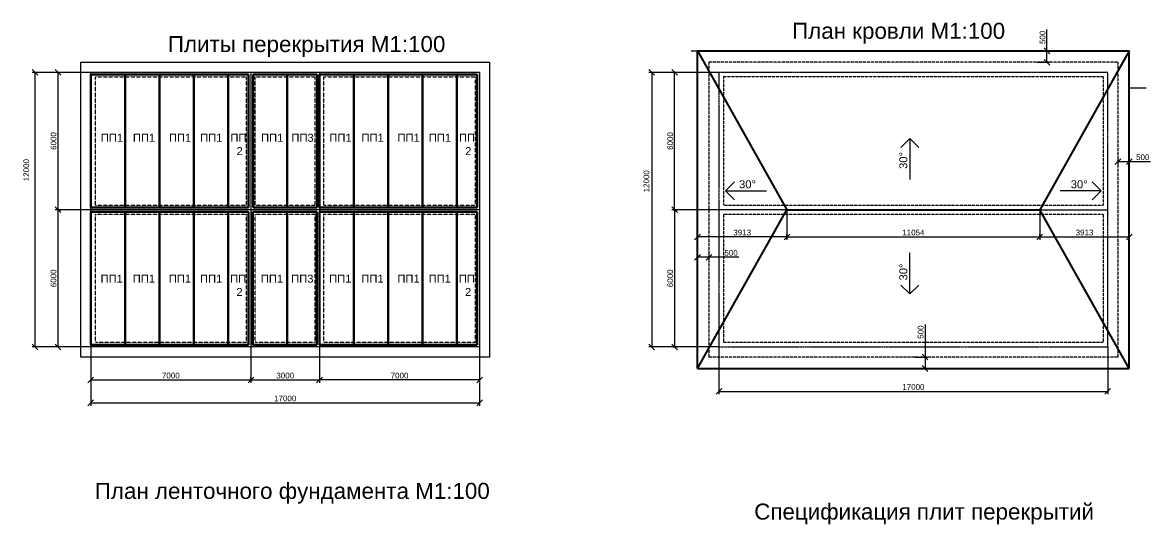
# Model space of a CAD drawing. Header units: millimetres. Extents: x -229914 to 856942, y -268655 to 87212.
# Drawn here: x 334365 to 383682, y -129753 to -107823 of the extents above; entities that cross this region are included whole.
import ezdxf

# ---------------------------------------------------------------- set-up
doc = ezdxf.new("R2010")
doc.units = ezdxf.units.MM
for name, pattern in [('DASHDOT_axis', [24, 20, -1.5, 1, -1.5]), ('DASHED', [7, 5, -2, 0]), ('невидимая2', [4.7625, 3.175, -1.5875]), ('осеваяX2', [101.6, 63.5, -12.7, 12.7, -12.7])]:
    doc.linetypes.add(name, pattern=pattern)
doc.layers.add('каменные и деревянные эл', color=7, linetype='Continuous', lineweight=60)
doc.layers.add('Ось', color=7, linetype='DASHDOT_axis', lineweight=25)
doc.styles.get("Standard").update_dxf_attribs({"font": 'arial.ttf'})
doc.styles.add('Аннотативный', font='arial.ttf')
doc.dimstyles.new('Копия Аннотативный', dxfattribs={"dimscale": 0, "dimtxt": 2.5, "dimasz": 2.5, "dimexe": 1.25, "dimexo": 0.625, "dimtad": 1, "dimtxsty": 'Аннотативный', "dimblk": 'OBLIQUE', "dimcen": 2.5, "dimadec": 0, "dimazin": 0, "dimtfac": 1, "dimtmove": 0, "dimatfit": 3, "dimldrblk": 'OBLIQUE', "dimfxl": 1, "dimarcsym": 0})

# ---------------------------------------------------------------- blocks, each defined once
blk = doc.blocks.new('_Oblique')
at = {"color": 0, "linetype": 'ByBlock', "lineweight": -2}
blk.add_line((-0.5, -0.5), (0.5, 0.5), dxfattribs=at)
blk = doc.blocks.new('*D14')
at = {"layer": 'Defpoints', "color": 0, "linetype": 'ByBlock', "transparency": 16777216}
for p in [(337449, -109999), (335909, -115999), (337449, -115999)]:
    blk.add_point(p, dxfattribs=at)
at = {"layer": 'Ось', "color": 0, "linetype": 'ByBlock', "lineweight": -2, "transparency": 16777216}
for p, q in [((337387, -109999), (335784, -109999)), ((335909, -109999), (335909, -115999)), ((337387, -115999), (335784, -115999))]:
    blk.add_line(p, q, dxfattribs=at)
at = {"layer": 'Ось', "color": 0, "linetype": 'ByBlock', "lineweight": -2, "transparency": 16777216, "xscale": 250, "yscale": 250, "zscale": 250}
for p, rotation in [((335909, -109999), 90), ((335909, -115999), 270)]:
    blk.add_blockref('_Oblique', p, dxfattribs=dict(at, rotation=rotation))
at = {"layer": 'Ось', "color": 0, "linetype": 'ByBlock', "transparency": 16777216, "insert": (335719, -112999), "char_height": 250, "attachment_point": 5, "rotation": 90, "style": 'Аннотативный'}
blk.add_mtext('6000', dxfattribs=at)
blk = doc.blocks.new('*D15')
at = {"layer": 'Defpoints', "color": 0, "linetype": 'ByBlock', "transparency": 16777216}
for p in [(335909, -115999), (335909, -121999), (354349, -121999)]:
    blk.add_point(p, dxfattribs=at)
at = {"layer": 'Ось', "color": 0, "linetype": 'ByBlock', "lineweight": -2, "transparency": 16777216}
for p, q in [((335909, -115999), (335909, -121999)), ((335972, -115999), (336034, -115999)), ((354287, -121999), (335784, -121999))]:
    blk.add_line(p, q, dxfattribs=at)
at = {"layer": 'Ось', "color": 0, "linetype": 'ByBlock', "lineweight": -2, "transparency": 16777216, "xscale": 250, "yscale": 250, "zscale": 250}
for p, rotation in [((335909, -115999), 90), ((335909, -121999), 270)]:
    blk.add_blockref('_Oblique', p, dxfattribs=dict(at, rotation=rotation))
at = {"layer": 'Ось', "color": 0, "linetype": 'ByBlock', "transparency": 16777216, "insert": (335719, -118999), "char_height": 250, "attachment_point": 5, "rotation": 90, "style": 'Аннотативный'}
blk.add_mtext('6000', dxfattribs=at)
blk = doc.blocks.new('*D16')
at = {"layer": 'Defpoints', "color": 0, "linetype": 'ByBlock', "transparency": 16777216}
for p in [(337349, -109999), (334909, -121999), (337349, -121999)]:
    blk.add_point(p, dxfattribs=at)
at = {"layer": 'Ось', "color": 0, "linetype": 'ByBlock', "lineweight": -2, "transparency": 16777216}
for p, q in [((337287, -109999), (334784, -109999)), ((334909, -109999), (334909, -121999)), ((337287, -121999), (334784, -121999))]:
    blk.add_line(p, q, dxfattribs=at)
at = {"layer": 'Ось', "color": 0, "linetype": 'ByBlock', "lineweight": -2, "transparency": 16777216, "xscale": 250, "yscale": 250, "zscale": 250}
for p, rotation in [((334909, -109999), 90), ((334909, -121999), 270)]:
    blk.add_blockref('_Oblique', p, dxfattribs=dict(at, rotation=rotation))
at = {"layer": 'Ось', "color": 0, "linetype": 'ByBlock', "transparency": 16777216, "insert": (334529, -114271), "char_height": 250, "attachment_point": 5, "rotation": 90, "style": 'Аннотативный'}
blk.add_mtext('12000', dxfattribs=at)
blk = doc.blocks.new('*D17')
at = {"layer": 'Defpoints', "color": 0, "linetype": 'ByBlock', "transparency": 16777216}
for p in [(344349, -109999), (337349, -121999), (344349, -123439)]:
    blk.add_point(p, dxfattribs=at)
at = {"layer": 'Ось', "color": 0, "linetype": 'ByBlock', "lineweight": -2, "transparency": 16777216}
for p, q in [((344349, -110062), (344349, -123564)), ((337349, -122062), (337349, -123564)), ((337349, -123439), (344349, -123439))]:
    blk.add_line(p, q, dxfattribs=at)
at = {"layer": 'Ось', "color": 0, "linetype": 'ByBlock', "lineweight": -2, "transparency": 16777216, "xscale": 250, "yscale": 250, "zscale": 250, "rotation": 180}
blk.add_blockref('_Oblique', (337349, -123439), dxfattribs=at)
at = {"layer": 'Ось', "color": 0, "linetype": 'ByBlock', "lineweight": -2, "transparency": 16777216, "xscale": 250, "yscale": 250, "zscale": 250}
blk.add_blockref('_Oblique', (344349, -123439), dxfattribs=at)
at = {"layer": 'Ось', "color": 0, "linetype": 'ByBlock', "transparency": 16777216, "insert": (340849, -123249), "char_height": 250, "attachment_point": 5, "style": 'Аннотативный'}
blk.add_mtext('7000', dxfattribs=at)
blk = doc.blocks.new('*D18')
at = {"layer": 'Defpoints', "color": 0, "linetype": 'ByBlock', "transparency": 16777216}
for p in [(347349, -122439), (344349, -123439), (347349, -123439)]:
    blk.add_point(p, dxfattribs=at)
at = {"layer": 'Ось', "color": 0, "linetype": 'ByBlock', "lineweight": -2, "transparency": 16777216}
for p, q in [((347349, -122502), (347349, -123564)), ((344349, -123377), (344349, -123314)), ((344349, -123439), (347349, -123439))]:
    blk.add_line(p, q, dxfattribs=at)
at = {"layer": 'Ось', "color": 0, "linetype": 'ByBlock', "lineweight": -2, "transparency": 16777216, "xscale": 250, "yscale": 250, "zscale": 250, "rotation": 180}
blk.add_blockref('_Oblique', (344349, -123439), dxfattribs=at)
at = {"layer": 'Ось', "color": 0, "linetype": 'ByBlock', "lineweight": -2, "transparency": 16777216, "xscale": 250, "yscale": 250, "zscale": 250}
blk.add_blockref('_Oblique', (347349, -123439), dxfattribs=at)
at = {"layer": 'Ось', "color": 0, "linetype": 'ByBlock', "transparency": 16777216, "insert": (345849, -123249), "char_height": 250, "attachment_point": 5, "style": 'Аннотативный'}
blk.add_mtext('3000', dxfattribs=at)
blk = doc.blocks.new('*D19')
at = {"layer": 'Defpoints', "color": 0, "linetype": 'ByBlock', "transparency": 16777216}
for p in [(347349, -109999), (354349, -121999), (347349, -123439)]:
    blk.add_point(p, dxfattribs=at)
at = {"layer": 'Ось', "color": 0, "linetype": 'ByBlock', "lineweight": -2, "transparency": 16777216}
for p, q in [((347349, -110062), (347349, -123564)), ((354349, -122062), (354349, -123564)), ((354349, -123439), (347349, -123439))]:
    blk.add_line(p, q, dxfattribs=at)
at = {"layer": 'Ось', "color": 0, "linetype": 'ByBlock', "lineweight": -2, "transparency": 16777216, "xscale": 250, "yscale": 250, "zscale": 250, "rotation": 180}
blk.add_blockref('_Oblique', (347349, -123439), dxfattribs=at)
at = {"layer": 'Ось', "color": 0, "linetype": 'ByBlock', "lineweight": -2, "transparency": 16777216, "xscale": 250, "yscale": 250, "zscale": 250}
blk.add_blockref('_Oblique', (354349, -123439), dxfattribs=at)
at = {"layer": 'Ось', "color": 0, "linetype": 'ByBlock', "transparency": 16777216, "insert": (350849, -123249), "char_height": 250, "attachment_point": 5, "style": 'Аннотативный'}
blk.add_mtext('7000', dxfattribs=at)
blk = doc.blocks.new('*D20')
at = {"layer": 'Defpoints', "color": 0, "linetype": 'ByBlock', "transparency": 16777216}
for p in [(337349, -123439), (354349, -123439), (354349, -124439)]:
    blk.add_point(p, dxfattribs=at)
at = {"layer": 'Ось', "color": 0, "linetype": 'ByBlock', "lineweight": -2, "transparency": 16777216}
for p, q in [((337349, -123502), (337349, -124564)), ((354349, -123502), (354349, -124564)), ((337349, -124439), (354349, -124439))]:
    blk.add_line(p, q, dxfattribs=at)
at = {"layer": 'Ось', "color": 0, "linetype": 'ByBlock', "lineweight": -2, "transparency": 16777216, "xscale": 250, "yscale": 250, "zscale": 250, "rotation": 180}
blk.add_blockref('_Oblique', (337349, -124439), dxfattribs=at)
at = {"layer": 'Ось', "color": 0, "linetype": 'ByBlock', "lineweight": -2, "transparency": 16777216, "xscale": 250, "yscale": 250, "zscale": 250}
blk.add_blockref('_Oblique', (354349, -124439), dxfattribs=at)
at = {"layer": 'Ось', "color": 0, "linetype": 'ByBlock', "transparency": 16777216, "insert": (345849, -124249), "char_height": 250, "attachment_point": 5, "style": 'Аннотативный'}
blk.add_mtext('17000', dxfattribs=at)
blk = doc.blocks.new('*D23')
at = {"layer": 'Defpoints', "color": 0, "linetype": 'ByBlock', "transparency": 16777216}
for p in [(367789, -115999), (378843, -115999), (378843, -117189)]:
    blk.add_point(p, dxfattribs=at)
at = {"layer": 'Ось', "color": 0, "linetype": 'ByBlock', "lineweight": -2, "transparency": 16777216}
for p, q in [((367789, -116062), (367789, -117314)), ((378843, -116062), (378843, -117314)), ((367789, -117189), (378843, -117189))]:
    blk.add_line(p, q, dxfattribs=at)
at = {"layer": 'Ось', "color": 0, "linetype": 'ByBlock', "lineweight": -2, "transparency": 16777216, "xscale": 250, "yscale": 250, "zscale": 250, "rotation": 180}
blk.add_blockref('_Oblique', (367789, -117189), dxfattribs=at)
at = {"layer": 'Ось', "color": 0, "linetype": 'ByBlock', "lineweight": -2, "transparency": 16777216, "xscale": 250, "yscale": 250, "zscale": 250}
blk.add_blockref('_Oblique', (378843, -117189), dxfattribs=at)
at = {"layer": 'Ось', "color": 0, "linetype": 'ByBlock', "transparency": 16777216, "insert": (373316, -116999), "char_height": 250, "attachment_point": 5, "style": 'Аннотативный'}
blk.add_mtext('11054', dxfattribs=at)
blk = doc.blocks.new('*D24')
at = {"layer": 'Defpoints', "color": 0, "linetype": 'ByBlock', "transparency": 16777216}
for p in [(363876, -117189), (363876, -117189), (367789, -117189)]:
    blk.add_point(p, dxfattribs=at)
at = {"layer": 'Ось', "color": 0, "linetype": 'ByBlock', "lineweight": -2, "transparency": 16777216}
for p, q in [((363876, -117127), (363876, -117064)), ((367789, -117189), (363876, -117189)), ((367789, -117127), (367789, -117064))]:
    blk.add_line(p, q, dxfattribs=at)
at = {"layer": 'Ось', "color": 0, "linetype": 'ByBlock', "lineweight": -2, "transparency": 16777216, "xscale": 250, "yscale": 250, "zscale": 250, "rotation": 180}
blk.add_blockref('_Oblique', (363876, -117189), dxfattribs=at)
at = {"layer": 'Ось', "color": 0, "linetype": 'ByBlock', "lineweight": -2, "transparency": 16777216, "xscale": 250, "yscale": 250, "zscale": 250}
blk.add_blockref('_Oblique', (367789, -117189), dxfattribs=at)
at = {"layer": 'Ось', "color": 0, "linetype": 'ByBlock', "transparency": 16777216, "insert": (365832, -116999), "char_height": 250, "attachment_point": 5, "style": 'Аннотативный'}
blk.add_mtext('3913', dxfattribs=at)
blk = doc.blocks.new('*D25')
at = {"layer": 'Defpoints', "color": 0, "linetype": 'ByBlock', "transparency": 16777216}
for p in [(378843, -117189), (382756, -117189), (382756, -117189)]:
    blk.add_point(p, dxfattribs=at)
at = {"layer": 'Ось', "color": 0, "linetype": 'ByBlock', "lineweight": -2, "transparency": 16777216}
for p, q in [((378843, -117127), (378843, -117064)), ((378843, -117189), (382756, -117189)), ((382756, -117127), (382756, -117064))]:
    blk.add_line(p, q, dxfattribs=at)
at = {"layer": 'Ось', "color": 0, "linetype": 'ByBlock', "lineweight": -2, "transparency": 16777216, "xscale": 250, "yscale": 250, "zscale": 250, "rotation": 180}
blk.add_blockref('_Oblique', (378843, -117189), dxfattribs=at)
at = {"layer": 'Ось', "color": 0, "linetype": 'ByBlock', "lineweight": -2, "transparency": 16777216, "xscale": 250, "yscale": 250, "zscale": 250}
blk.add_blockref('_Oblique', (382756, -117189), dxfattribs=at)
at = {"layer": 'Ось', "color": 0, "linetype": 'ByBlock', "transparency": 16777216, "insert": (380799, -116999), "char_height": 250, "attachment_point": 5, "style": 'Аннотативный'}
blk.add_mtext('3913', dxfattribs=at)
blk = doc.blocks.new('*D26')
at = {"layer": 'Defpoints', "color": 0, "linetype": 'ByBlock', "transparency": 16777216}
for p in [(382256, -113719), (382756, -113719), (382756, -113899)]:
    blk.add_point(p, dxfattribs=at)
at = {"layer": 'Ось', "color": 0, "linetype": 'ByBlock', "lineweight": -2, "transparency": 16777216}
for p, q in [((382256, -113782), (382256, -114024)), ((382256, -113899), (382756, -113899)), ((382756, -113782), (382756, -114024)), ((382756, -113899), (383682, -113899))]:
    blk.add_line(p, q, dxfattribs=at)
at = {"layer": 'Ось', "color": 0, "linetype": 'ByBlock', "lineweight": -2, "transparency": 16777216, "xscale": 250, "yscale": 250, "zscale": 250, "rotation": 180}
blk.add_blockref('_Oblique', (382256, -113899), dxfattribs=at)
at = {"layer": 'Ось', "color": 0, "linetype": 'ByBlock', "lineweight": -2, "transparency": 16777216, "xscale": 250, "yscale": 250, "zscale": 250}
blk.add_blockref('_Oblique', (382756, -113899), dxfattribs=at)
at = {"layer": 'Ось', "color": 0, "linetype": 'ByBlock', "transparency": 16777216, "insert": (383344, -113709), "char_height": 250, "attachment_point": 5, "style": 'Аннотативный'}
blk.add_mtext('500', dxfattribs=at)
blk = doc.blocks.new('*D27')
at = {"layer": 'Defpoints', "color": 0, "linetype": 'ByBlock', "transparency": 16777216}
for p in [(363876, -117899), (363876, -118079), (364376, -117899)]:
    blk.add_point(p, dxfattribs=at)
at = {"layer": 'Ось', "color": 0, "linetype": 'ByBlock', "lineweight": -2, "transparency": 16777216}
for p, q in [((363876, -117962), (363876, -118204)), ((364376, -118079), (363876, -118079)), ((364376, -117962), (364376, -118204)), ((365683, -118079), (364376, -118079))]:
    blk.add_line(p, q, dxfattribs=at)
at = {"layer": 'Ось', "color": 0, "linetype": 'ByBlock', "lineweight": -2, "transparency": 16777216, "xscale": 250, "yscale": 250, "zscale": 250, "rotation": 180}
blk.add_blockref('_Oblique', (363876, -118079), dxfattribs=at)
at = {"layer": 'Ось', "color": 0, "linetype": 'ByBlock', "lineweight": -2, "transparency": 16777216, "xscale": 250, "yscale": 250, "zscale": 250}
blk.add_blockref('_Oblique', (364376, -118079), dxfattribs=at)
at = {"layer": 'Ось', "color": 0, "linetype": 'ByBlock', "transparency": 16777216, "insert": (365345, -117889), "char_height": 250, "attachment_point": 5, "style": 'Аннотативный'}
blk.add_mtext('500', dxfattribs=at)
blk = doc.blocks.new('*D28')
at = {"layer": 'Defpoints', "color": 0, "linetype": 'ByBlock', "transparency": 16777216}
for p in [(378646, -109059), (379155, -109059), (378646, -109559)]:
    blk.add_point(p, dxfattribs=at)
at = {"layer": 'Ось', "color": 0, "linetype": 'ByBlock', "lineweight": -2, "transparency": 16777216}
for p, q in [((379155, -109059), (379155, -108133)), ((378708, -109059), (379280, -109059)), ((379155, -109559), (379155, -109059)), ((378708, -109559), (379280, -109559))]:
    blk.add_line(p, q, dxfattribs=at)
at = {"layer": 'Ось', "color": 0, "linetype": 'ByBlock', "lineweight": -2, "transparency": 16777216, "xscale": 250, "yscale": 250, "zscale": 250}
for p, rotation in [((379155, -109059), 90), ((379155, -109559), 270)]:
    blk.add_blockref('_Oblique', p, dxfattribs=dict(at, rotation=rotation))
at = {"layer": 'Ось', "color": 0, "linetype": 'ByBlock', "transparency": 16777216, "insert": (378965, -108471), "char_height": 250, "attachment_point": 5, "rotation": 90, "style": 'Аннотативный'}
blk.add_mtext('500', dxfattribs=at)
blk = doc.blocks.new('*D29')
at = {"layer": 'Defpoints', "color": 0, "linetype": 'ByBlock', "transparency": 16777216}
for p in [(373316, -122439), (373316, -122939), (373825, -122939)]:
    blk.add_point(p, dxfattribs=at)
at = {"layer": 'Ось', "color": 0, "linetype": 'ByBlock', "lineweight": -2, "transparency": 16777216}
for p, q in [((373825, -121011), (373825, -122439)), ((373378, -122439), (373950, -122439)), ((373825, -122439), (373825, -122939)), ((373378, -122939), (373950, -122939))]:
    blk.add_line(p, q, dxfattribs=at)
at = {"layer": 'Ось', "color": 0, "linetype": 'ByBlock', "lineweight": -2, "transparency": 16777216, "xscale": 250, "yscale": 250, "zscale": 250}
for p, rotation in [((373825, -122439), 90), ((373825, -122939), 270)]:
    blk.add_blockref('_Oblique', p, dxfattribs=dict(at, rotation=rotation))
at = {"layer": 'Ось', "color": 0, "linetype": 'ByBlock', "transparency": 16777216, "insert": (373635, -121349), "char_height": 250, "attachment_point": 5, "rotation": 90, "style": 'Аннотативный'}
blk.add_mtext('500', dxfattribs=at)
blk = doc.blocks.new('*D30')
at = {"layer": 'Defpoints', "color": 0, "linetype": 'ByBlock', "transparency": 16777216}
for p in [(362876, -109999), (364816, -109999), (364816, -115999)]:
    blk.add_point(p, dxfattribs=at)
at = {"layer": 'Ось', "color": 0, "linetype": 'ByBlock', "lineweight": -2, "transparency": 16777216}
for p, q in [((364753, -109999), (362751, -109999)), ((362876, -115999), (362876, -109999)), ((364753, -115999), (362751, -115999))]:
    blk.add_line(p, q, dxfattribs=at)
at = {"layer": 'Ось', "color": 0, "linetype": 'ByBlock', "lineweight": -2, "transparency": 16777216, "xscale": 250, "yscale": 250, "zscale": 250}
for p, rotation in [((362876, -109999), 90), ((362876, -115999), 270)]:
    blk.add_blockref('_Oblique', p, dxfattribs=dict(at, rotation=rotation))
at = {"layer": 'Ось', "color": 0, "linetype": 'ByBlock', "transparency": 16777216, "insert": (362685, -112999), "char_height": 250, "attachment_point": 5, "rotation": 90, "style": 'Аннотативный'}
blk.add_mtext('6000', dxfattribs=at)
blk = doc.blocks.new('*D31')
at = {"layer": 'Defpoints', "color": 0, "linetype": 'ByBlock', "transparency": 16777216}
for p in [(362751, -115999), (362751, -121999), (362876, -121999)]:
    blk.add_point(p, dxfattribs=at)
at = {"layer": 'Ось', "color": 0, "linetype": 'ByBlock', "lineweight": -2, "transparency": 16777216}
for p, q in [((362813, -115999), (363001, -115999)), ((362876, -115999), (362876, -121999)), ((362813, -121999), (363001, -121999))]:
    blk.add_line(p, q, dxfattribs=at)
at = {"layer": 'Ось', "color": 0, "linetype": 'ByBlock', "lineweight": -2, "transparency": 16777216, "xscale": 250, "yscale": 250, "zscale": 250}
for p, rotation in [((362876, -115999), 90), ((362876, -121999), 270)]:
    blk.add_blockref('_Oblique', p, dxfattribs=dict(at, rotation=rotation))
at = {"layer": 'Ось', "color": 0, "linetype": 'ByBlock', "transparency": 16777216, "insert": (362685, -118999), "char_height": 250, "attachment_point": 5, "rotation": 90, "style": 'Аннотативный'}
blk.add_mtext('6000', dxfattribs=at)
blk = doc.blocks.new('*D32')
at = {"layer": 'Defpoints', "color": 0, "linetype": 'ByBlock', "transparency": 16777216}
for p in [(364816, -109999), (361876, -121999), (364816, -121999)]:
    blk.add_point(p, dxfattribs=at)
at = {"layer": 'Ось', "color": 0, "linetype": 'ByBlock', "lineweight": -2, "transparency": 16777216}
for p, q in [((364753, -109999), (361751, -109999)), ((361876, -109999), (361876, -121999)), ((364753, -121999), (361751, -121999))]:
    blk.add_line(p, q, dxfattribs=at)
at = {"layer": 'Ось', "color": 0, "linetype": 'ByBlock', "lineweight": -2, "transparency": 16777216, "xscale": 250, "yscale": 250, "zscale": 250}
for p, rotation in [((361876, -109999), 90), ((361876, -121999), 270)]:
    blk.add_blockref('_Oblique', p, dxfattribs=dict(at, rotation=rotation))
at = {"layer": 'Ось', "color": 0, "linetype": 'ByBlock', "transparency": 16777216, "insert": (361644, -114759), "char_height": 250, "attachment_point": 5, "rotation": 90, "style": 'Аннотативный'}
blk.add_mtext('12000', dxfattribs=at)
blk = doc.blocks.new('*D34')
at = {"layer": 'Defpoints', "color": 0, "linetype": 'ByBlock', "transparency": 16777216}
for p in [(364816, -121999), (381816, -121999), (381816, -123939)]:
    blk.add_point(p, dxfattribs=at)
at = {"layer": 'Ось', "color": 0, "linetype": 'ByBlock', "lineweight": -2, "transparency": 16777216}
for p, q in [((364816, -122062), (364816, -124064)), ((381816, -122062), (381816, -124064)), ((364816, -123939), (381816, -123939))]:
    blk.add_line(p, q, dxfattribs=at)
at = {"layer": 'Ось', "color": 0, "linetype": 'ByBlock', "lineweight": -2, "transparency": 16777216, "xscale": 250, "yscale": 250, "zscale": 250, "rotation": 180}
blk.add_blockref('_Oblique', (364816, -123939), dxfattribs=at)
at = {"layer": 'Ось', "color": 0, "linetype": 'ByBlock', "lineweight": -2, "transparency": 16777216, "xscale": 250, "yscale": 250, "zscale": 250}
blk.add_blockref('_Oblique', (381816, -123939), dxfattribs=at)
at = {"layer": 'Ось', "color": 0, "linetype": 'ByBlock', "transparency": 16777216, "insert": (373316, -123749), "char_height": 250, "attachment_point": 5, "style": 'Аннотативный'}
blk.add_mtext('17000', dxfattribs=at)

msp = doc.modelspace()

# ---------------------------------------------------------------- linework, layer by layer
at = {"lineweight": 40}
for p, q in [((363875.55787, -109059.18952), (382755.55787, -109059.18952)), ((363875.55787, -122939.18952), (363875.55787, -109059.18952)), ((363875.55787, -109059.18952), (367788.55787, -115999.18952)), ((382755.55787, -109059.18952), (378842.55787, -115999.18952)), ((382755.55787, -122939.18952), (382755.55787, -109059.18952)), ((363875.55787, -122939.18952), (367788.55787, -115999.18952)), ((367788.55787, -115999.18952), (378842.55787, -115999.18952)), ((382755.55787, -122939.18952), (378842.55787, -115999.18952)), ((363875.55787, -122939.18952), (382755.55787, -122939.18952))]:
    msp.add_line(p, q, dxfattribs=at)
at = {"linetype": 'ByBlock', "lineweight": 25}
for p, q in [((336909.47859, -109559.18952), (354789.47859, -109559.18952)), ((336909.47859, -122439.18952), (336909.47859, -109559.18952)), ((354789.47859, -109559.18952), (354789.47859, -122439.18952)), ((354789.47859, -122439.18952), (336909.47859, -122439.18952))]:
    msp.add_line(p, q, dxfattribs=at)
at = {"linetype": 'DASHED', "lineweight": 25}
for p, q in [((382255.55787, -109559.18952), (364375.55787, -109559.18952)), ((364375.55787, -109559.18952), (364375.55787, -122439.18952)), ((382255.55787, -109559.18952), (382255.55787, -122439.18952)), ((381615.55787, -110199.18952), (365015.55787, -110199.18952)), ((365015.55787, -110199.18952), (365015.55787, -115809.18952)), ((381615.55787, -110199.18952), (381615.55787, -115809.18952)), ((365015.55787, -115809.18952), (381615.55787, -115809.18952)), ((365015.55787, -116189.18952), (365015.55787, -121799.18952)), ((365015.55787, -116189.18952), (381615.55787, -116189.18952)), ((381615.55787, -116189.18952), (381615.55787, -121799.18952)), ((381615.55787, -121799.18952), (365015.55787, -121799.18952)), ((382255.55787, -122439.18952), (364375.55787, -122439.18952))]:
    msp.add_line(p, q, dxfattribs=at)
at = {"linetype": 'невидимая2', "lineweight": 25}
for p, q in [((337549.47859, -110199.18952), (344159.47859, -110199.18952)), ((337549.47859, -115809.18952), (337549.47859, -110199.18952)), ((344159.47859, -115809.18952), (344159.47859, -110199.18952)), ((344539.47859, -110199.18952), (347159.47859, -110199.18952)), ((344539.47859, -115809.18952), (344539.47859, -110199.18952)), ((347159.47859, -115809.18952), (347159.47859, -110199.18952)), ((347539.47859, -110199.18952), (354149.47859, -110199.18952)), ((347539.47859, -115809.18952), (347539.47859, -110199.18952)), ((354149.47859, -110199.18952), (354149.47859, -115809.18952)), ((337549.47859, -115809.18952), (344159.47859, -115809.18952)), ((344539.47859, -115809.18952), (347159.47859, -115809.18952)), ((347539.47859, -115809.18952), (354149.47859, -115809.18952)), ((337549.47859, -121799.18952), (337549.47859, -116189.18952)), ((337549.47859, -116189.18952), (344159.47859, -116189.18952)), ((344159.47859, -121799.18952), (344159.47859, -116189.18952)), ((344539.47859, -121799.18952), (344539.47859, -116189.18952)), ((344539.47859, -116189.18952), (347159.47859, -116189.18952)), ((347159.47859, -121799.18952), (347159.47859, -116189.18952)), ((347539.47859, -121799.18952), (347539.47859, -116189.18952)), ((347539.47859, -116189.18952), (354149.47859, -116189.18952)), ((354149.47859, -116189.18952), (354149.47859, -121799.18952)), ((344159.47859, -121799.18952), (337549.47859, -121799.18952)), ((347159.47859, -121799.18952), (344539.47859, -121799.18952)), ((354149.47859, -121799.18952), (347539.47859, -121799.18952))]:
    msp.add_line(p, q, dxfattribs=at)
at = {"linetype": 'осеваяX2', "lineweight": 25}
for p, q in [((364815.55787, -109999.18952), (364815.55787, -121999.18952)), ((381815.55787, -121999.18952), (381815.55787, -109999.18952)), ((364815.55787, -121999.18952), (381815.55787, -121999.18952)), ((364815.55787, -121999.18952), (364815.55787, -121999.18952))]:
    msp.add_line(p, q, dxfattribs=at)
at = {"lineweight": 25}
for p, q in [((373164.98544, -112889.65867), (373164.98544, -114680.95049)), ((365104.83848, -115179.18646), (366896.1303, -115179.18646)), ((381526.27727, -115179.18646), (379734.98544, -115179.18646)), ((373164.98544, -119681.68372), (373164.98544, -117890.39189))]:
    msp.add_line(p, q, dxfattribs=at)
at = {"linetype": 'DASHDOT_axis'}
msp.add_line((378842.55787, -115999.18952), (381815.55787, -115999.18952), dxfattribs=at)
at = {"lineweight": 25}
for points in [[(373557.26852, -113278.14773), (373164.98544, -112889.65867), (372772.70236, -113278.14773)], [(365493.32755, -115571.46954), (365104.83848, -115179.18646), (365493.32755, -114786.90338)], [(381137.7882, -115571.46954), (381526.27727, -115179.18646), (381137.7882, -114786.90338)], [(373557.26852, -119293.19465), (373164.98544, -119681.68372), (372772.70236, -119293.19465)]]:
    msp.add_lwpolyline(points, dxfattribs=at)
at = {"layer": 'каменные и деревянные эл'}
for p, q in [((337349.47859, -110099.18952), (337349.47859, -115899.18952)), ((337349.47859, -110099.18952), (344249.47859, -110099.18952)), ((338849.47859, -110099.18952), (338849.47859, -115899.18952)), ((340349.47859, -110099.18952), (340349.47859, -115899.18952)), ((341849.47859, -110099.18952), (341849.47859, -115899.18952)), ((343349.47859, -110099.18952), (343349.47859, -115899.18952)), ((344249.47859, -110099.18952), (344249.47859, -115899.18952)), ((344449.47859, -115899.18952), (344449.47859, -110099.18952)), ((344449.47859, -110099.18952), (347249.47859, -110099.18952)), ((345939.47859, -115899.18952), (345939.47859, -110099.18952)), ((347249.47859, -115899.18952), (347249.47859, -110099.18952)), ((347349.47859, -110099.18952), (354249.47859, -110099.18952)), ((347349.47859, -110099.18952), (347349.47859, -115899.18952)), ((348849.47859, -110099.18952), (348849.47859, -115899.18952)), ((350349.47859, -110099.18952), (350349.47859, -115899.18952)), ((351849.47859, -110099.18952), (351849.47859, -115899.18952)), ((353349.47859, -110099.18952), (353349.47859, -115899.18952)), ((354249.47859, -110099.18952), (354249.47859, -115899.18952)), ((337349.47859, -115899.18952), (344249.47859, -115899.18952)), ((337349.47859, -121899.18952), (337349.47859, -116099.18952)), ((337349.47859, -116099.18952), (344249.47859, -116099.18952)), ((338849.47859, -121899.18952), (338849.47859, -116099.18952)), ((340349.47859, -121899.18952), (340349.47859, -116099.18952)), ((341849.47859, -121899.18952), (341849.47859, -116099.18952)), ((343349.47859, -121899.18952), (343349.47859, -116099.18952)), ((344249.47859, -121899.18952), (344249.47859, -116099.18952)), ((344439.47859, -116099.18952), (344439.47859, -121899.18952)), ((344439.47859, -116099.18952), (347239.47859, -116099.18952)), ((344449.47859, -115899.18952), (347249.47859, -115899.18952)), ((345939.47859, -116099.18952), (345939.47859, -121899.18952)), ((347239.47859, -116099.18952), (347239.47859, -121899.18952)), ((347349.47859, -115899.18952), (354249.47859, -115899.18952)), ((347349.47859, -116099.18952), (347349.47859, -121899.18952)), ((347349.47859, -116099.18952), (354249.47859, -116099.18952)), ((348849.47859, -121899.18952), (348849.47859, -116099.18952)), ((350349.47859, -121899.18952), (350349.47859, -116099.18952)), ((351849.47859, -121899.18952), (351849.47859, -116099.18952)), ((353349.47859, -121899.18952), (353349.47859, -116099.18952)), ((354249.47859, -121899.18952), (354249.47859, -116099.18952)), ((337349.47859, -121899.18952), (344249.47859, -121899.18952)), ((344439.47859, -121899.18952), (347239.47859, -121899.18952)), ((347349.47859, -121899.18952), (354249.47859, -121899.18952))]:
    msp.add_line(p, q, dxfattribs=at)
at = {"layer": 'Ось', "linetype": 'осеваяX2', "lineweight": 25}
for p, q in [((337349.47859, -121999.18952), (337349.47859, -109999.18952)), ((381815.55787, -109999.18952), (364815.55787, -109999.18952))]:
    msp.add_line(p, q, dxfattribs=at)
at = {"layer": 'Ось', "linetype": 'ByBlock'}
for points in [[(363875.55787, -109069.18646), (363594.98544, -109069.18646)], [(382755.55787, -110669.18646), (383494.98544, -110669.18646)], [(364504.98544, -122939.18952), (364164.41301, -122939.18952)], [(382514.98544, -122939.18952), (382514.98544, -122939.18952)]]:
    msp.add_lwpolyline(points, dxfattribs=at)
at = {"layer": 'Ось', "linetype": 'DASHDOT_axis'}
for points in [[(354349.47859, -109999.18952), (336909.47859, -109999.18952)], [(344349.47859, -109999.18952), (344349.47859, -122439.18952)], [(347349.47859, -109999.18952), (347349.47859, -122439.18952)], [(354349.47859, -109999.18952), (354349.47859, -122439.18952)], [(364815.55787, -109999.18952), (364375.55787, -109999.18952)], [(354349.47859, -115999.18952), (336909.47859, -115999.18952)], [(367788.55787, -115999.18952), (364375.55787, -115999.18952)], [(354349.47859, -121999.18952), (336909.47859, -121999.18952)], [(337349.47859, -121999.18952), (337349.47859, -122439.18952)], [(364815.55787, -121999.18952), (364375.55787, -121999.18952)], [(364815.55787, -121998.56452), (364815.55787, -122438.56452)], [(381815.55787, -121998.56452), (381815.55787, -122438.56452)]]:
    msp.add_lwpolyline(points, dxfattribs=at)

# ---------------------------------------------------------------- texts
at = {"lineweight": 25}
for s, width, gutter_width, insert, char_height, attachment_point in [('План кровли М1:100', 10354.2148148, 12.5, (368014.8749, -107833.70307), 700, 1), ('Плиты перекрытия М1:100', 12145.9811269, 12.5, (340720.76564, -108411.43374), 700, 1), ('\\pxa0.66667,sm1.07917;30°', 110.1427955, 1250, (366433.30975, -114715.20326), 350, 3), ('\\pxa0.66667,sm1.07917;30°', 110.1427955, 1250, (380197.80599, -114715.20326), 350, 1), ('План ленточного фундамента М1:100', 17419.0706582, 12.5, (337526.37065, -127936.76943), 700, 1), ('Спецификация плит перекрытий', 14832.2580598, 12.5, (366357.00604, -128841.65978), 700, 1)]:
    msp.add_mtext_dynamic_manual_height_columns(s, width=width, gutter_width=gutter_width, heights=[0], dxfattribs=dict(at, insert=insert, char_height=char_height, attachment_point=attachment_point))
at = {"lineweight": 25, "char_height": 350, "rotation": 90}
for insert, attachment_point in [((372701.00224, -114218.12994), 1), ((372701.00224, -118353.21245), 3)]:
    msp.add_mtext_dynamic_manual_height_columns('\\pxa0.66667,sm1.07917;30°', width=110.1427955, gutter_width=1250, heights=[0], dxfattribs=dict(at, insert=insert, attachment_point=attachment_point))
at = {"layer": 'Ось', "linetype": 'ByBlock', "char_height": 350, "attachment_point": 1}
for s, insert in [('ПП1', (337784.3302, -112681.43374)), ('ПП1', (339189.85496, -112681.43374)), ('ПП1', (340765.30698, -112681.43374)), ('ПП1', (342131.66966, -112681.43374)), ('ПП\\P  2', (343451.85677, -112681.43374)), ('ПП1', (344791.83979, -112681.43374)), ('ПП3', (346119.10553, -112681.43374)), ('ПП1', (347779.20327, -112681.43374)), ('ПП1', (349184.72803, -112681.43374)), ('ПП1', (350760.18005, -112681.43374)), ('ПП1', (352126.54273, -112681.43374)), ('ПП\\P  2', (353446.72984, -112681.43374)), ('ПП1', (337775.88738, -118838.41596)), ('ПП1', (339181.41214, -118838.41596)), ('ПП1', (340756.86416, -118838.41596)), ('ПП1', (342123.22684, -118838.41596)), ('ПП\\P  2', (343443.41395, -118838.41596)), ('ПП1', (344784.76116, -118838.41596)), ('ПП3', (346110.76881, -118838.41596)), ('ПП1', (347772.12464, -118838.41596)), ('ПП1', (349177.6494, -118838.41596)), ('ПП1', (350753.10142, -118838.41596)), ('ПП1', (352119.4641, -118838.41596)), ('ПП\\P  2', (353439.65121, -118838.41596))]:
    msp.add_mtext_dynamic_manual_height_columns(s, width=600, gutter_width=12.5, heights=[0], dxfattribs=dict(at, insert=insert))

# ---------------------------------------------------------------- dimensions: what is measured, and where the dimension line sits
at = {"layer": 'Ось', "linetype": 'ByBlock'}
for base, p1, p2, angle, picture, middle in [((379154.98544, -109059.18952), (378645.55787, -109559.18952), (378645.55787, -109059.18952), 90, '*D28', (378964.84219, -108470.93918)), ((335909.47859, -115999.18952), (337449.47859, -109999.18952), (337449.47859, -115999.18952), 90, '*D14', (335719.33534, -112999.18952)), ((362875.55787, -109999.18952), (364815.55787, -115999.18952), (364815.55787, -109999.18952), 90, '*D30', (362685.41463, -112999.18952)), ((335909.47859, -121999.18952), (335909.47859, -115999.18952), (354349.47859, -121999.18952), 90, '*D15', (335719.33534, -118999.18952)), ((362875.55787, -121999.18952), (362750.55787, -115999.18952), (362750.55787, -121999.18952), 90, '*D31', (362685.41463, -118999.18952)), ((382755.55787, -117189.18952), (378842.55787, -117189.18952), (382755.55787, -117189.18952), 180, '*D25', (380799.05787, -116998.96101))]:
    dim = msp.add_linear_dim(base=base, p1=p1, p2=p2, angle=angle, dimstyle='Копия Аннотативный', dxfattribs=at)
    dim.commit()
    dim.dimension.update_dxf_attribs({"geometry": picture, "text_midpoint": middle})
for base, p1, p2, angle, override, picture, middle in [((334909.47859, -121999.18952), (337349.47859, -109999.18952), (337349.47859, -121999.18952), 90, {"dimtmove": 2}, '*D16', (334719.33534, -114271.43374)), ((361875.55787, -121999.18952), (364815.55787, -109999.18952), (364815.55787, -121999.18952), 90, {"dimtmove": 2}, '*D32', (361644.2938, -114758.7811)), ((363875.55787, -118079.18646), (364375.55787, -117899.18646), (363875.55787, -117899.18646), 180, {"dimtmove": 1}, '*D27', (365344.98544, -118259.04321)), ((373824.98544, -122939.18952), (373315.55787, -122439.18952), (373315.55787, -122939.18952), 270, {"dimtmove": 1}, '*D29', (373634.84219, -121349.18646))]:
    dim = msp.add_linear_dim(base=base, p1=p1, p2=p2, angle=angle, dimstyle='Копия Аннотативный', override=override, dxfattribs=at)
    dim.commit()
    dim.dimension.update_dxf_attribs({"geometry": picture, "text_midpoint": middle, "dimtype": 160})
for base, p1, p2, picture, middle in [((344349.47859, -123439.18952), (337349.47859, -121999.18952), (344349.47859, -109999.18952), '*D17', (340849.47859, -123249.04627)), ((347349.47859, -123439.18952), (354349.47859, -121999.18952), (347349.47859, -109999.18952), '*D19', (350849.47859, -123249.04627)), ((382755.55787, -113899.18646), (382255.55787, -113719.18646), (382755.55787, -113719.18646), '*D26', (383343.80821, -113709.04321)), ((378842.55787, -117189.18952), (367788.55787, -115999.18952), (378842.55787, -115999.18952), '*D23', (373315.55787, -116999.04627)), ((363875.55787, -117189.18952), (367788.55787, -117189.18952), (363875.55787, -117189.18952), '*D24', (365832.05787, -116998.96101)), ((381815.55787, -123939.18952), (364815.55787, -121999.18952), (381815.55787, -121999.18952), '*D34', (373315.55787, -123749.04627)), ((347349.47859, -123439.18952), (344349.47859, -123439.18952), (347349.47859, -122439.18952), '*D18', (345849.47859, -123248.96101)), ((354349.47859, -124439.18952), (337349.47859, -123439.18952), (354349.47859, -123439.18952), '*D20', (345849.47859, -124249.04627))]:
    dim = msp.add_linear_dim(base=base, p1=p1, p2=p2, dimstyle='Копия Аннотативный', dxfattribs=at)
    dim.commit()
    dim.dimension.update_dxf_attribs({"geometry": picture, "text_midpoint": middle})

doc.saveas('drawing.dxf')
